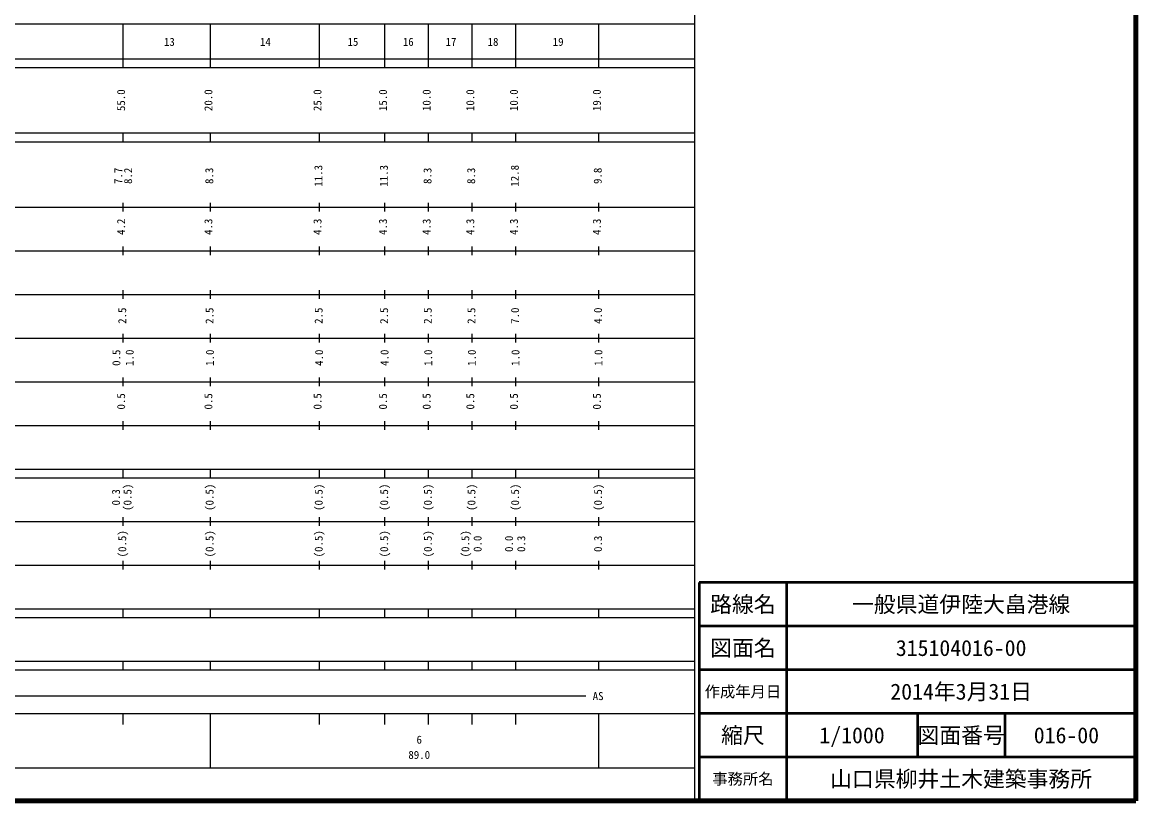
# Model space of a CAD drawing. Units: millimetres, scale not verified. Extents: x 40000 to 680000, y 20000 to 380000.
# Drawn here: x 424899 to 680000, y 20000 to 198357 of the extents above; entities that cross this region are included whole.
import ezdxf
from ezdxf.enums import TextEntityAlignment as Align

# ---------------------------------------------------------------- set-up
doc = ezdxf.new("R2010")
doc.units = ezdxf.units.MM
doc.header["$LTSCALE"] = 1000
for name, color, linetype, lineweight in [('M-TTL', 2, 'Continuous', 140), ('M-TTL-BAND', 7, 'Continuous', 25), ('M-TTL-FRAM', 2, 'Continuous', 50), ('M-TTL-LINE', 7, 'Continuous', 50)]:
    doc.layers.add(name, color=color, linetype=linetype, lineweight=lineweight)
doc.layers.add('M-TTL-TXT', color=7, linetype='Continuous')
doc.styles.add('ＭＳ ゴシック', font='')
doc.styles.get('ＭＳ ゴシック').set_extended_font_data('MS Gothic')

msp = doc.modelspace()

# ---------------------------------------------------------------- linework, layer by layer
at = {"layer": 'M-TTL'}
for p, q in [((680000, 20000), (680000, 380000)), ((40000, 20000), (680000, 20000))]:
    msp.add_line(p, q, dxfattribs=at)
at = {"layer": 'M-TTL-BAND'}
for p, q in [((579000, 20000), (579000, 370000)), ((68000, 198000), (579000, 198000)), ((448000, 188000), (448000, 198000)), ((448000, 188000), (448000, 198000)), ((468000, 188000), (468000, 198000)), ((468000, 188000), (468000, 198000)), ((468000, 188000), (468000, 198000)), ((493000, 188000), (493000, 198000)), ((493000, 188000), (493000, 198000)), ((493000, 188000), (493000, 198000)), ((508000, 188000), (508000, 198000)), ((508000, 188000), (508000, 198000)), ((508000, 188000), (508000, 198000)), ((518000, 188000), (518000, 198000)), ((518000, 188000), (518000, 198000)), ((518000, 188000), (518000, 198000)), ((528000, 188000), (528000, 198000)), ((528000, 188000), (528000, 198000)), ((528000, 188000), (528000, 198000)), ((538000, 188000), (538000, 198000)), ((538000, 188000), (538000, 198000)), ((538000, 188000), (538000, 198000)), ((557000, 188000), (557000, 198000)), ((557000, 188000), (557000, 198000)), ((557000, 188000), (557000, 198000)), ((557000, 188000), (557000, 198000)), ((40000, 190000), (579000, 190000)), ((40000, 188000), (579000, 188000)), ((40000, 173000), (579000, 173000)), ((40000, 171000), (579000, 171000)), ((448000, 171000), (448000, 173000)), ((448000, 171000), (448000, 173000)), ((468000, 171000), (468000, 173000)), ((468000, 171000), (468000, 173000)), ((468000, 171000), (468000, 173000)), ((493000, 171000), (493000, 173000)), ((493000, 171000), (493000, 173000)), ((493000, 171000), (493000, 173000)), ((508000, 171000), (508000, 173000)), ((508000, 171000), (508000, 173000)), ((508000, 171000), (508000, 173000)), ((518000, 171000), (518000, 173000)), ((518000, 171000), (518000, 173000)), ((518000, 171000), (518000, 173000)), ((528000, 171000), (528000, 173000)), ((528000, 171000), (528000, 173000)), ((528000, 171000), (528000, 173000)), ((538000, 171000), (538000, 173000)), ((538000, 171000), (538000, 173000)), ((538000, 171000), (538000, 173000)), ((557000, 171000), (557000, 173000)), ((557000, 171000), (557000, 173000)), ((557000, 171000), (557000, 173000)), ((557000, 171000), (557000, 173000)), ((40000, 156000), (579000, 156000)), ((448000, 155000), (448000, 157000)), ((448000, 155000), (448000, 157000)), ((468000, 155000), (468000, 157000)), ((468000, 155000), (468000, 157000)), ((468000, 155000), (468000, 157000)), ((493000, 155000), (493000, 157000)), ((493000, 155000), (493000, 157000)), ((493000, 155000), (493000, 157000)), ((508000, 155000), (508000, 157000)), ((508000, 155000), (508000, 157000)), ((508000, 155000), (508000, 157000)), ((518000, 155000), (518000, 157000)), ((518000, 155000), (518000, 157000)), ((518000, 155000), (518000, 157000)), ((528000, 155000), (528000, 157000)), ((528000, 155000), (528000, 157000)), ((528000, 155000), (528000, 157000)), ((538000, 155000), (538000, 157000)), ((538000, 155000), (538000, 157000)), ((538000, 155000), (538000, 157000)), ((557000, 155000), (557000, 157000)), ((557000, 155000), (557000, 157000)), ((557000, 155000), (557000, 157000)), ((557000, 155000), (557000, 157000)), ((46000, 146000), (579000, 146000)), ((448000, 145000), (448000, 147000)), ((448000, 145000), (448000, 147000)), ((468000, 145000), (468000, 147000)), ((468000, 145000), (468000, 147000)), ((468000, 145000), (468000, 147000)), ((493000, 145000), (493000, 147000)), ((493000, 145000), (493000, 147000)), ((493000, 145000), (493000, 147000)), ((508000, 145000), (508000, 147000)), ((508000, 145000), (508000, 147000)), ((508000, 145000), (508000, 147000)), ((518000, 145000), (518000, 147000)), ((518000, 145000), (518000, 147000)), ((518000, 145000), (518000, 147000)), ((528000, 145000), (528000, 147000)), ((528000, 145000), (528000, 147000)), ((528000, 145000), (528000, 147000)), ((538000, 145000), (538000, 147000)), ((538000, 145000), (538000, 147000)), ((538000, 145000), (538000, 147000)), ((557000, 145000), (557000, 147000)), ((557000, 145000), (557000, 147000)), ((557000, 145000), (557000, 147000)), ((557000, 145000), (557000, 147000)), ((52000, 136000), (579000, 136000)), ((448000, 135000), (448000, 137000)), ((448000, 135000), (448000, 137000)), ((468000, 135000), (468000, 137000)), ((468000, 135000), (468000, 137000)), ((468000, 135000), (468000, 137000)), ((493000, 135000), (493000, 137000)), ((493000, 135000), (493000, 137000)), ((493000, 135000), (493000, 137000)), ((508000, 135000), (508000, 137000)), ((508000, 135000), (508000, 137000)), ((508000, 135000), (508000, 137000)), ((518000, 135000), (518000, 137000)), ((518000, 135000), (518000, 137000)), ((518000, 135000), (518000, 137000)), ((528000, 135000), (528000, 137000)), ((528000, 135000), (528000, 137000)), ((528000, 135000), (528000, 137000)), ((538000, 135000), (538000, 137000)), ((538000, 135000), (538000, 137000)), ((538000, 135000), (538000, 137000)), ((557000, 135000), (557000, 137000)), ((557000, 135000), (557000, 137000)), ((557000, 135000), (557000, 137000)), ((557000, 135000), (557000, 137000)), ((46000, 126000), (579000, 126000)), ((448000, 125000), (448000, 127000)), ((448000, 125000), (448000, 127000)), ((468000, 125000), (468000, 127000)), ((468000, 125000), (468000, 127000)), ((468000, 125000), (468000, 127000)), ((493000, 125000), (493000, 127000)), ((493000, 125000), (493000, 127000)), ((493000, 125000), (493000, 127000)), ((508000, 125000), (508000, 127000)), ((508000, 125000), (508000, 127000)), ((508000, 125000), (508000, 127000)), ((518000, 125000), (518000, 127000)), ((518000, 125000), (518000, 127000)), ((518000, 125000), (518000, 127000)), ((528000, 125000), (528000, 127000)), ((528000, 125000), (528000, 127000)), ((528000, 125000), (528000, 127000)), ((538000, 125000), (538000, 127000)), ((538000, 125000), (538000, 127000)), ((538000, 125000), (538000, 127000)), ((557000, 125000), (557000, 127000)), ((557000, 125000), (557000, 127000)), ((557000, 125000), (557000, 127000)), ((557000, 125000), (557000, 127000)), ((52000, 116000), (579000, 116000)), ((448000, 115000), (448000, 117000)), ((448000, 115000), (448000, 117000)), ((468000, 115000), (468000, 117000)), ((468000, 115000), (468000, 117000)), ((468000, 115000), (468000, 117000)), ((493000, 115000), (493000, 117000)), ((493000, 115000), (493000, 117000)), ((493000, 115000), (493000, 117000)), ((508000, 115000), (508000, 117000)), ((508000, 115000), (508000, 117000)), ((508000, 115000), (508000, 117000)), ((518000, 115000), (518000, 117000)), ((518000, 115000), (518000, 117000)), ((518000, 115000), (518000, 117000)), ((528000, 115000), (528000, 117000)), ((528000, 115000), (528000, 117000)), ((528000, 115000), (528000, 117000)), ((538000, 115000), (538000, 117000)), ((538000, 115000), (538000, 117000)), ((538000, 115000), (538000, 117000)), ((557000, 115000), (557000, 117000)), ((557000, 115000), (557000, 117000)), ((557000, 115000), (557000, 117000)), ((557000, 115000), (557000, 117000)), ((46000, 106000), (579000, 106000)), ((448000, 105000), (448000, 107000)), ((448000, 105000), (448000, 107000)), ((468000, 105000), (468000, 107000)), ((468000, 105000), (468000, 107000)), ((468000, 105000), (468000, 107000)), ((493000, 105000), (493000, 107000)), ((493000, 105000), (493000, 107000)), ((493000, 105000), (493000, 107000)), ((508000, 105000), (508000, 107000)), ((508000, 105000), (508000, 107000)), ((508000, 105000), (508000, 107000)), ((518000, 105000), (518000, 107000)), ((518000, 105000), (518000, 107000)), ((518000, 105000), (518000, 107000)), ((528000, 105000), (528000, 107000)), ((528000, 105000), (528000, 107000)), ((528000, 105000), (528000, 107000)), ((538000, 105000), (538000, 107000)), ((538000, 105000), (538000, 107000)), ((538000, 105000), (538000, 107000)), ((557000, 105000), (557000, 107000)), ((557000, 105000), (557000, 107000)), ((557000, 105000), (557000, 107000)), ((557000, 105000), (557000, 107000)), ((40000, 96000), (579000, 96000)), ((448000, 94000), (448000, 96000)), ((448000, 94000), (448000, 96000)), ((468000, 94000), (468000, 96000)), ((468000, 94000), (468000, 96000)), ((468000, 94000), (468000, 96000)), ((493000, 94000), (493000, 96000)), ((493000, 94000), (493000, 96000)), ((493000, 94000), (493000, 96000)), ((508000, 94000), (508000, 96000)), ((508000, 94000), (508000, 96000)), ((508000, 94000), (508000, 96000)), ((518000, 94000), (518000, 96000)), ((518000, 94000), (518000, 96000)), ((518000, 94000), (518000, 96000)), ((528000, 94000), (528000, 96000)), ((528000, 94000), (528000, 96000)), ((528000, 94000), (528000, 96000)), ((538000, 94000), (538000, 96000)), ((538000, 94000), (538000, 96000)), ((538000, 94000), (538000, 96000)), ((557000, 94000), (557000, 96000)), ((557000, 94000), (557000, 96000)), ((557000, 94000), (557000, 96000)), ((557000, 94000), (557000, 96000)), ((40000, 94000), (579000, 94000)), ((448000, 83000), (448000, 85000)), ((448000, 83000), (448000, 85000)), ((468000, 83000), (468000, 85000)), ((468000, 83000), (468000, 85000)), ((468000, 83000), (468000, 85000)), ((493000, 83000), (493000, 85000)), ((493000, 83000), (493000, 85000)), ((493000, 83000), (493000, 85000)), ((508000, 83000), (508000, 85000)), ((508000, 83000), (508000, 85000)), ((508000, 83000), (508000, 85000)), ((518000, 83000), (518000, 85000)), ((518000, 83000), (518000, 85000)), ((518000, 83000), (518000, 85000)), ((528000, 83000), (528000, 85000)), ((528000, 83000), (528000, 85000)), ((528000, 83000), (528000, 85000)), ((538000, 83000), (538000, 85000)), ((538000, 83000), (538000, 85000)), ((538000, 83000), (538000, 85000)), ((557000, 83000), (557000, 85000)), ((557000, 83000), (557000, 85000)), ((557000, 83000), (557000, 85000)), ((557000, 83000), (557000, 85000)), ((49000, 84000), (579000, 84000)), ((40000, 74000), (579000, 74000)), ((448000, 73000), (448000, 75000)), ((448000, 73000), (448000, 75000)), ((468000, 73000), (468000, 75000)), ((468000, 73000), (468000, 75000)), ((468000, 73000), (468000, 75000)), ((493000, 73000), (493000, 75000)), ((493000, 73000), (493000, 75000)), ((493000, 73000), (493000, 75000)), ((508000, 73000), (508000, 75000)), ((508000, 73000), (508000, 75000)), ((508000, 73000), (508000, 75000)), ((518000, 73000), (518000, 75000)), ((518000, 73000), (518000, 75000)), ((518000, 73000), (518000, 75000)), ((528000, 73000), (528000, 75000)), ((528000, 73000), (528000, 75000)), ((528000, 73000), (528000, 75000)), ((538000, 73000), (538000, 75000)), ((538000, 73000), (538000, 75000)), ((538000, 73000), (538000, 75000)), ((557000, 73000), (557000, 75000)), ((557000, 73000), (557000, 75000)), ((557000, 73000), (557000, 75000)), ((557000, 73000), (557000, 75000)), ((40000, 64000), (579000, 64000)), ((448000, 62000), (448000, 64000)), ((448000, 62000), (448000, 64000)), ((468000, 62000), (468000, 64000)), ((468000, 62000), (468000, 64000)), ((468000, 62000), (468000, 64000)), ((493000, 62000), (493000, 64000)), ((493000, 62000), (493000, 64000)), ((493000, 62000), (493000, 64000)), ((508000, 62000), (508000, 64000)), ((508000, 62000), (508000, 64000)), ((508000, 62000), (508000, 64000)), ((518000, 62000), (518000, 64000)), ((518000, 62000), (518000, 64000)), ((518000, 62000), (518000, 64000)), ((528000, 62000), (528000, 64000)), ((528000, 62000), (528000, 64000)), ((528000, 62000), (528000, 64000)), ((538000, 62000), (538000, 64000)), ((538000, 62000), (538000, 64000)), ((538000, 62000), (538000, 64000)), ((557000, 62000), (557000, 64000)), ((557000, 62000), (557000, 64000)), ((557000, 62000), (557000, 64000)), ((557000, 62000), (557000, 64000)), ((40000, 62000), (579000, 62000)), ((40000, 52000), (579000, 52000)), ((448000, 50000), (448000, 52000)), ((448000, 50000), (448000, 52000)), ((468000, 50000), (468000, 52000)), ((468000, 50000), (468000, 52000)), ((468000, 50000), (468000, 52000)), ((493000, 50000), (493000, 52000)), ((493000, 50000), (493000, 52000)), ((493000, 50000), (493000, 52000)), ((508000, 50000), (508000, 52000)), ((508000, 50000), (508000, 52000)), ((508000, 50000), (508000, 52000)), ((518000, 50000), (518000, 52000)), ((518000, 50000), (518000, 52000)), ((518000, 50000), (518000, 52000)), ((528000, 50000), (528000, 52000)), ((528000, 50000), (528000, 52000)), ((528000, 50000), (528000, 52000)), ((538000, 50000), (538000, 52000)), ((538000, 50000), (538000, 52000)), ((538000, 50000), (538000, 52000)), ((557000, 50000), (557000, 52000)), ((557000, 50000), (557000, 52000)), ((557000, 50000), (557000, 52000)), ((557000, 50000), (557000, 52000)), ((40000, 50000), (579000, 50000)), ((355500, 44000), (554000, 44000)), ((40000, 40000), (579000, 40000)), ((448000, 37500), (448000, 40000)), ((468000, 27500), (468000, 40000)), ((493000, 37500), (493000, 40000)), ((508000, 37500), (508000, 40000)), ((518000, 37500), (518000, 40000)), ((528000, 37500), (528000, 40000)), ((538000, 37500), (538000, 40000)), ((557000, 27500), (557000, 40000)), ((68000, 27500), (579000, 27500))]:
    msp.add_line(p, q, dxfattribs=at)
at = {"layer": 'M-TTL-FRAM'}
for p, q in [((680000, 70000), (580000, 70000)), ((580000, 70000), (580000, 20000))]:
    msp.add_line(p, q, dxfattribs=at)
at = {"layer": 'M-TTL-LINE'}
for p, q in [((600000, 70000), (600000, 20000)), ((680000, 60000), (580000, 60000)), ((680000, 50000), (580000, 50000)), ((680000, 40000), (580000, 40000)), ((630000, 40000), (630000, 30000)), ((650000, 40000), (650000, 30000)), ((680000, 30000), (580000, 30000))]:
    msp.add_line(p, q, dxfattribs=at)

# ---------------------------------------------------------------- texts
at = {"layer": 'M-TTL-BAND', "style": 'ＭＳ ゴシック'}
for s, p in [('13', (458607, 192405)), ('14', (480592, 192405)), ('15', (500651, 192405)), ('16', (513329, 192405)), ('17', (523117, 192405)), ('18', (532746, 192405)), ('19', (547670, 192405)), ('AS', (556831, 42500)), ('6', (515845, 32523)), ('89.0', (515845, 29033))]:
    msp.add_text(s, height=1833, dxfattribs=at).set_placement(p, align=Align.BOTTOM_CENTER)
for s, p in [('55.0', (449000, 180500)), ('20.0', (469000, 180500)), ('25.0', (494000, 180500)), ('15.0', (509000, 180500)), ('10.0', (519000, 180500)), ('10.0', (529000, 180500)), ('10.0', (539000, 180500)), ('19.0', (558000, 180500)), ('7.7', (448359, 163174)), ('8.2', (450603, 163174)), ('8.3', (469199, 163174)), ('11.3', (494199, 163174)), ('11.3', (509199, 163174)), ('8.3', (519199, 163174)), ('8.3', (529199, 163174)), ('12.8', (539199, 163174)), ('9.8', (558199, 163174)), ('4.2', (449000, 151500)), ('4.3', (469000, 151500)), ('4.3', (494000, 151500)), ('4.3', (509000, 151500)), ('4.3', (519000, 151500)), ('4.3', (529000, 151500)), ('4.3', (539000, 151500)), ('4.3', (558000, 151500)), ('2.5', (449258, 131128)), ('2.5', (469258, 131128)), ('2.5', (494258, 131128)), ('2.5', (509258, 131128)), ('2.5', (519258, 131128)), ('2.5', (529258, 131128)), ('7.0', (539258, 131128)), ('4.0', (558258, 131128)), ('0.5', (447918, 121500)), ('1.0', (450964, 121500)), ('1.0', (469359, 121500)), ('4.0', (494359, 121500)), ('4.0', (509359, 121500)), ('1.0', (519359, 121500)), ('1.0', (529359, 121500)), ('1.0', (539359, 121500)), ('1.0', (558359, 121500)), ('0.5', (449000, 111500)), ('0.5', (469000, 111500)), ('0.5', (494000, 111500)), ('0.5', (509000, 111500)), ('0.5', (519000, 111500)), ('0.5', (529000, 111500)), ('0.5', (539000, 111500)), ('0.5', (558000, 111500)), ('(0.5)', (450473, 89521)), ('(0.5)', (469270, 89521)), ('(0.5)', (494270, 89521)), ('(0.5)', (509270, 89521)), ('(0.5)', (519270, 89521)), ('(0.5)', (529270, 89521)), ('(0.5)', (539270, 89521)), ('(0.5)', (558270, 89521)), ('0.3', (447828, 89521)), ('(0.5)', (449270, 78866)), ('(0.5)', (469270, 78866)), ('(0.5)', (494270, 78866)), ('(0.5)', (509270, 78866)), ('(0.5)', (519270, 78866)), ('(0.5)', (527865, 78866)), ('0.0', (530674, 78866)), ('0.0', (537865, 78866)), ('0.3', (540674, 78866)), ('0.3', (558270, 78866))]:
    msp.add_text(s, height=1833, rotation=90, dxfattribs=at).set_placement(p, align=Align.BOTTOM_CENTER)
at = {"layer": 'M-TTL-TXT', "style": 'ＭＳ ゴシック'}
for s, height, p in [('路線名', 3666, (590000, 65000)), ('路線名', 3666, (590000, 65000)), ('一般県道伊陸大畠港線', 3666, (640000, 65000)), ('図面名', 3666, (590000, 55000)), ('図面名', 3666, (590000, 55000)), ('315104016-00', 3666, (640000, 55000)), ('作成年月日', 2566, (590000, 45000)), ('作成年月日', 2566, (590000, 45000)), ('2014年3月31日', 3666, (640000, 45000)), ('縮尺', 3666, (590000, 35000)), ('縮尺', 3666, (590000, 35000)), ('1/1000', 3666, (615000, 35000)), ('図面番号', 3666, (640000, 35000)), ('図面番号', 3666, (640000, 35000)), ('016-00', 3666, (664125, 35000)), ('事務所名', 2566, (590000, 25000)), ('事務所名', 2566, (590000, 25000)), ('山口県柳井土木建築事務所', 3666, (640000, 25000))]:
    msp.add_text(s, height=height, dxfattribs=at).set_placement(p, align=Align.MIDDLE_CENTER)

doc.saveas('drawing.dxf')
